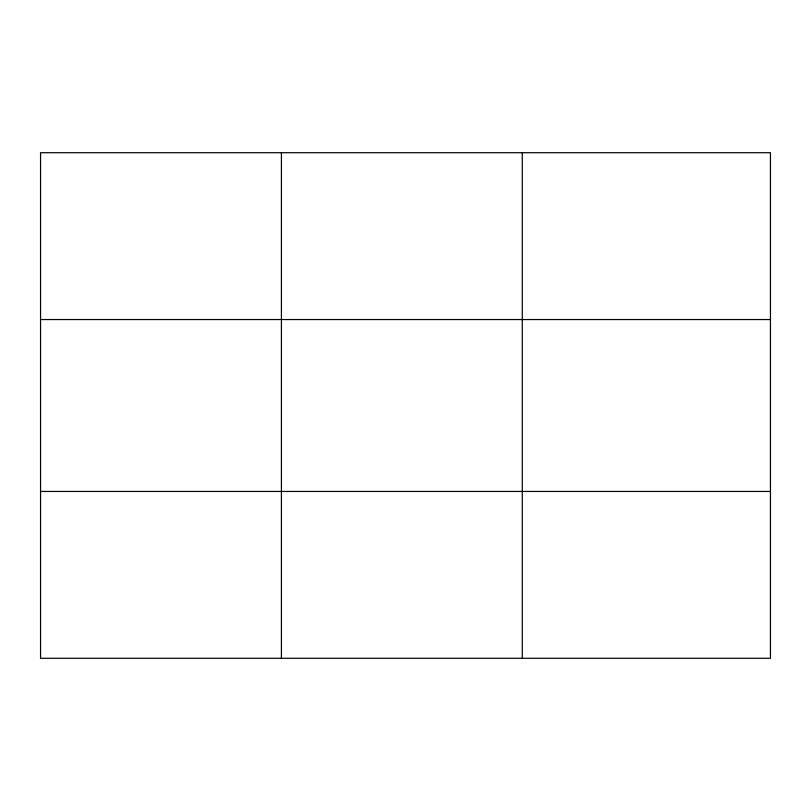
<?xml version="1.0" encoding="UTF-8"?>
<svg xmlns="http://www.w3.org/2000/svg" width="811" height="811" viewBox="0 0 811 811"><rect width="100%" height="100%" fill="white"/><g stroke="black" fill="none" stroke-linecap="round" stroke-linejoin="round"><path stroke-width="1.22" d="M281.417 658.289L281.417 152.711M522.284 658.289L522.284 152.711M40.55 319.554L770.45 319.554M40.55 491.446L770.45 491.446M770.45 574.867L770.45 658.289L40.55 658.289L40.55 152.711L770.45 152.711L770.45 574.867"/></g></svg>
